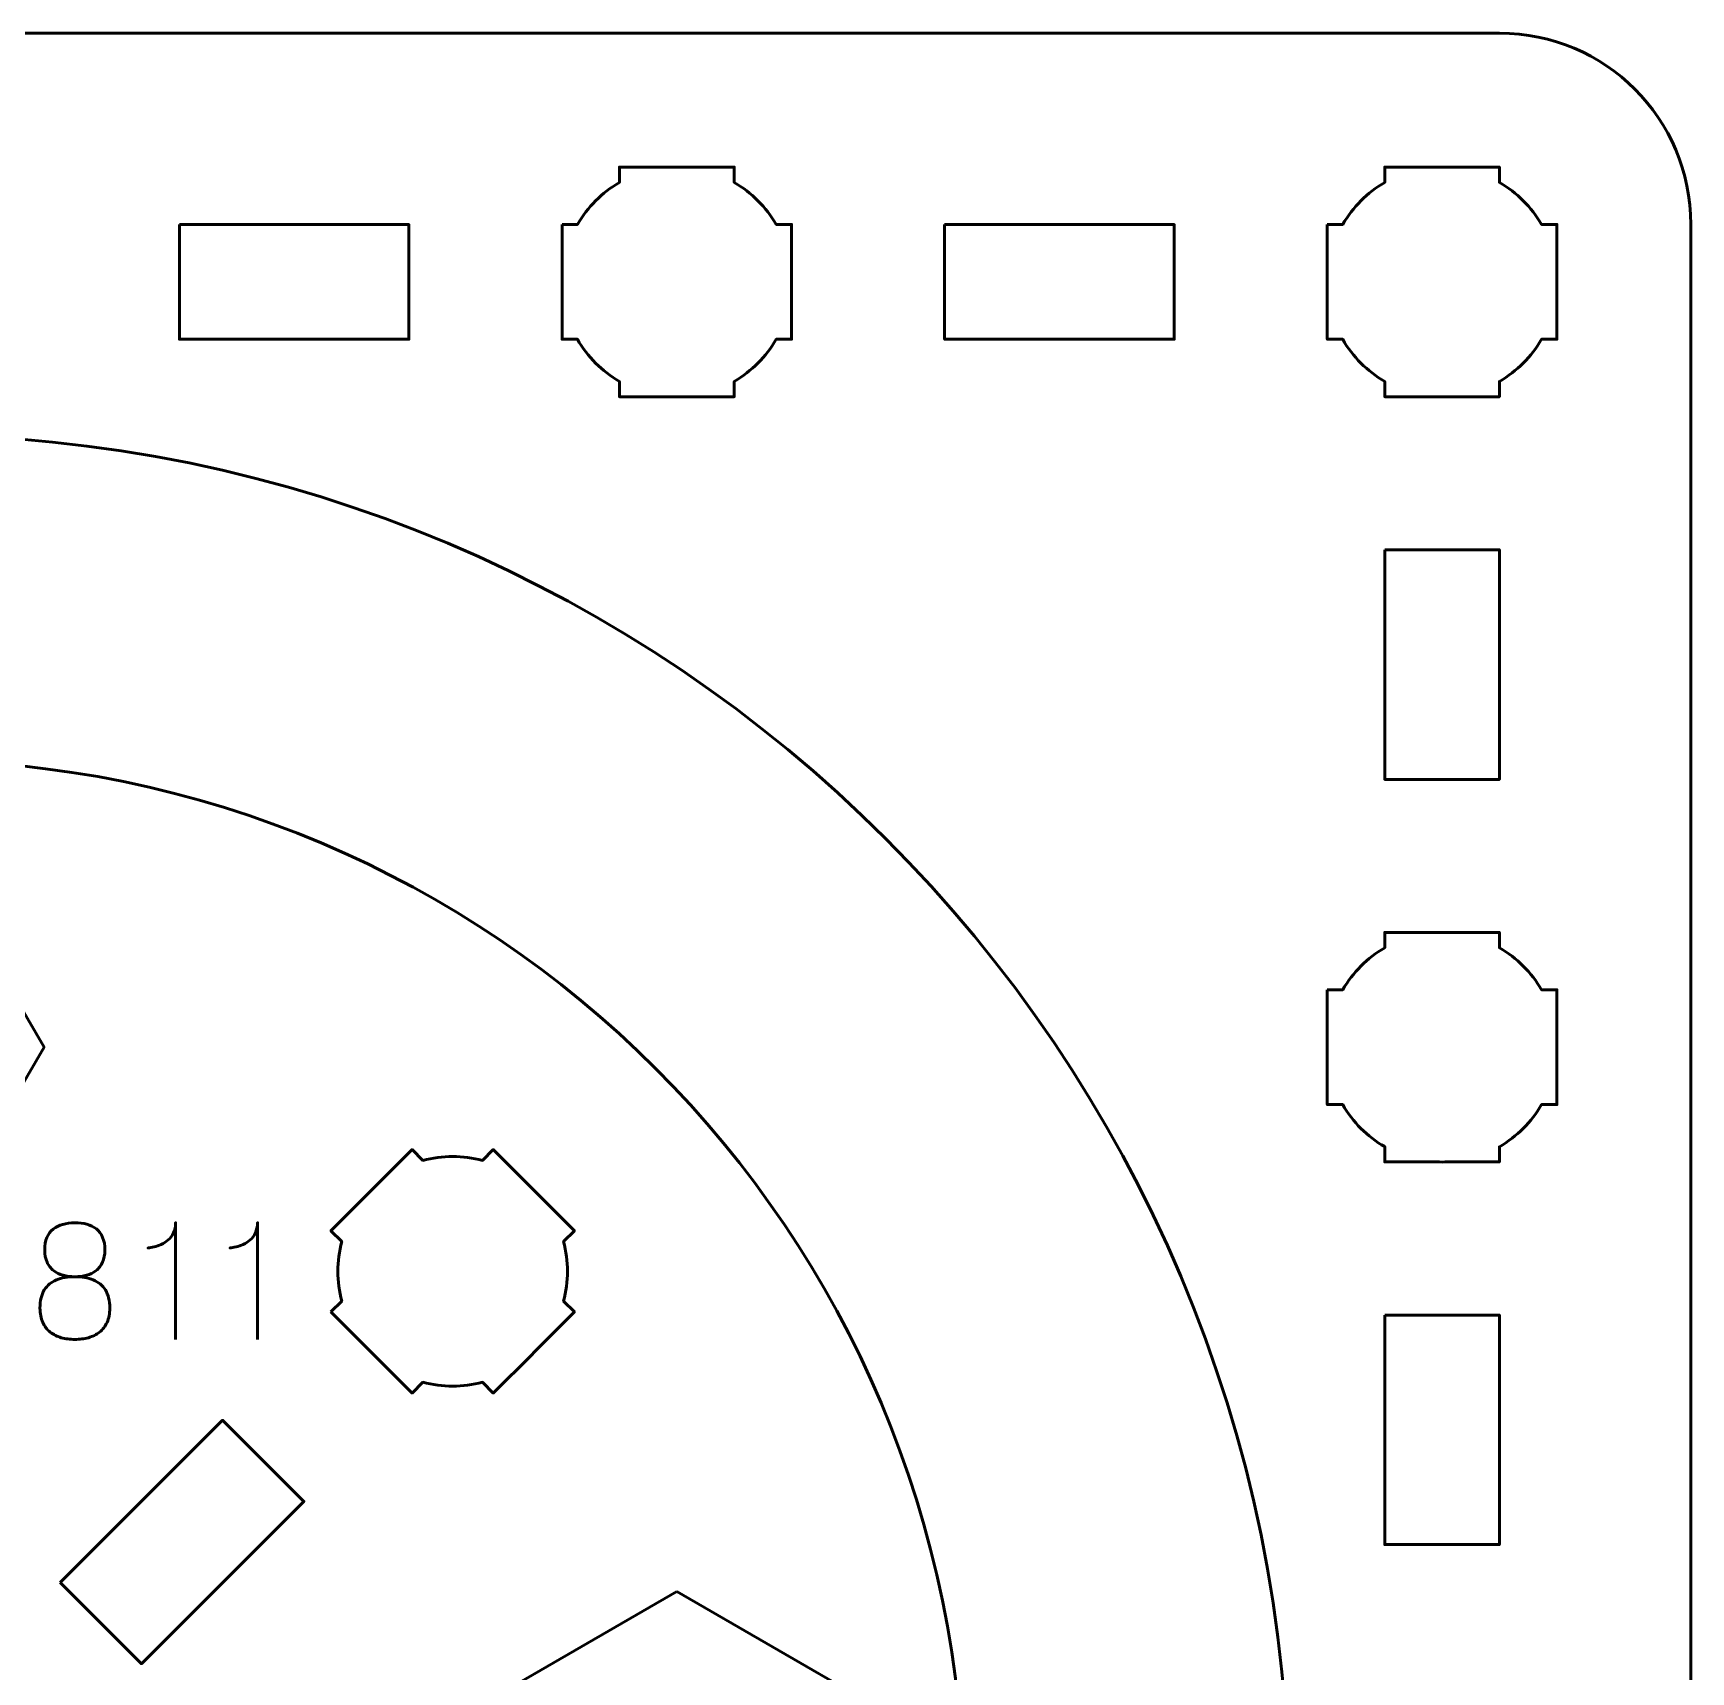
# Model space of a CAD drawing. Header units: centimetres. Extents: x -35.2 to 14.2, y -19.5 to -10.2.
# Drawn here: x -0.182 to 4.15, y -14.482 to -10.2 of the extents above; entities that cross this region are included whole.
import ezdxf

# ---------------------------------------------------------------- set-up
doc = ezdxf.new("R2010")
doc.units = ezdxf.units.CM
doc.header["$MEASUREMENT"] = 0
doc.layers.add('Layer 1', color=7, linetype='Continuous')

msp = doc.modelspace()

# ---------------------------------------------------------------- linework, layer by layer
at = {"layer": 'Layer 1', "lineweight": 53}
for centre, major_axis in [((-0.50001, -14.85001), (0, 3.6)), ((-0.50001, -14.85), (0, 2.75))]:
    msp.add_ellipse(centre, major_axis=major_axis, ratio=1, dxfattribs=at)
for points, knots in [([(-4.64995, -10.19995), (-4.64995, -10.19995), (3.64995, -10.19995), (3.64995, -10.19995), (3.64995, -10.19995), (3.92695, -10.19995), (4.15005, -10.42305), (4.15005, -10.70005), (4.15005, -10.70005), (4.15005, -10.70005), (4.15005, -18.99995), (4.15005, -18.99995), (4.15005, -18.99995), (4.15005, -19.27695), (3.92695, -19.50005), (3.64995, -19.50005), (3.64995, -19.50005), (3.64995, -19.50005), (-4.64995, -19.50005), (-4.64995, -19.50005), (-4.64995, -19.50005), (-4.92695, -19.50005), (-5.15005, -19.27695), (-5.15005, -18.99995), (-5.15005, -18.99995), (-5.15005, -18.99995), (-5.15005, -10.70005), (-5.15005, -10.70005), (-5.15005, -10.70005), (-5.15005, -10.42305), (-4.92695, -10.19995), (-4.64995, -10.19995)], [0, 0, 0, 0, 0.125, 0.125, 0.125, 0.125, 0.25, 0.25, 0.25, 0.25, 0.375, 0.375, 0.375, 0.375, 0.5, 0.5, 0.5, 0.5, 0.625, 0.625, 0.625, 0.625, 0.75, 0.75, 0.75, 0.75, 0.875, 0.875, 0.875, 0.875, 1, 1, 1, 1]), ([(1.19999, -10.69997), (1.19999, -10.69997), (1.24019, -10.69997), (1.24019, -10.69997), (1.24019, -10.69997), (1.26652, -10.65445), (1.30448, -10.61652), (1.34999, -10.59019), (1.34999, -10.59019), (1.34999, -10.59019), (1.34999, -10.54997), (1.34999, -10.54997), (1.34999, -10.54997), (1.34999, -10.54997), (1.64999, -10.54997), (1.64999, -10.54997), (1.64999, -10.54997), (1.64999, -10.54997), (1.64999, -10.59016), (1.64999, -10.59016), (1.64999, -10.59016), (1.69552, -10.61649), (1.73351, -10.65444), (1.75987, -10.69997), (1.75987, -10.69997), (1.75987, -10.69997), (1.79999, -10.69997), (1.79999, -10.69997), (1.79999, -10.69997), (1.79999, -10.69997), (1.79999, -10.84539), (1.79999, -10.84539), (1.79999, -10.84539), (1.79999, -10.84539), (1.80005, -10.85004), (1.80005, -10.85004), (1.80005, -10.85004), (1.80005, -10.85004), (1.79999, -10.85468), (1.79999, -10.85468), (1.79999, -10.85468), (1.79999, -10.85468), (1.79999, -10.99997), (1.79999, -10.99997), (1.79999, -10.99997), (1.79999, -10.99997), (1.75992, -10.99997), (1.75992, -10.99997), (1.75992, -10.99997), (1.73357, -11.04554), (1.69557, -11.08355), (1.64999, -11.10991), (1.64999, -11.10991), (1.64999, -11.10991), (1.64999, -11.14997), (1.64999, -11.14997), (1.64999, -11.14997), (1.64999, -11.14997), (1.50671, -11.14997), (1.50671, -11.14997), (1.50671, -11.14997), (1.50671, -11.14997), (1.50004, -11.15005), (1.50004, -11.15005), (1.50004, -11.15005), (1.50004, -11.15005), (1.49336, -11.14997), (1.49336, -11.14997), (1.49336, -11.14997), (1.49336, -11.14997), (1.34999, -11.14997), (1.34999, -11.14997), (1.34999, -11.14997), (1.34999, -11.14997), (1.34999, -11.10987), (1.34999, -11.10987), (1.34999, -11.10987), (1.30445, -11.08351), (1.26647, -11.04552), (1.24014, -10.99997), (1.24014, -10.99997), (1.24014, -10.99997), (1.19999, -10.99997), (1.19999, -10.99997), (1.19999, -10.99997), (1.19999, -10.99997), (1.19999, -10.69997), (1.19999, -10.69997)], [0, 0, 0, 0, 0.0454545, 0.0454545, 0.0454545, 0.0454545, 0.0909091, 0.0909091, 0.0909091, 0.0909091, 0.1363636, 0.1363636, 0.1363636, 0.1363636, 0.1818182, 0.1818182, 0.1818182, 0.1818182, 0.2272727, 0.2272727, 0.2272727, 0.2272727, 0.2727273, 0.2727273, 0.2727273, 0.2727273, 0.3181818, 0.3181818, 0.3181818, 0.3181818, 0.3636364, 0.3636364, 0.3636364, 0.3636364, 0.4090909, 0.4090909, 0.4090909, 0.4090909, 0.4545455, 0.4545455, 0.4545455, 0.4545455, 0.5, 0.5, 0.5, 0.5, 0.5454545, 0.5454545, 0.5454545, 0.5454545, 0.5909091, 0.5909091, 0.5909091, 0.5909091, 0.6363636, 0.6363636, 0.6363636, 0.6363636, 0.6818182, 0.6818182, 0.6818182, 0.6818182, 0.7272727, 0.7272727, 0.7272727, 0.7272727, 0.7727273, 0.7727273, 0.7727273, 0.7727273, 0.8181818, 0.8181818, 0.8181818, 0.8181818, 0.8636364, 0.8636364, 0.8636364, 0.8636364, 0.9090909, 0.9090909, 0.9090909, 0.9090909, 0.9545455, 0.9545455, 0.9545455, 0.9545455, 1, 1, 1, 1]), ([(3.19999, -10.69997), (3.19999, -10.69997), (3.24019, -10.69997), (3.24019, -10.69997), (3.24019, -10.69997), (3.26652, -10.65445), (3.30448, -10.61652), (3.34999, -10.59019), (3.34999, -10.59019), (3.34999, -10.59019), (3.34999, -10.54997), (3.34999, -10.54997), (3.34999, -10.54997), (3.34999, -10.54997), (3.64999, -10.54997), (3.64999, -10.54997), (3.64999, -10.54997), (3.64999, -10.54997), (3.64999, -10.59016), (3.64999, -10.59016), (3.64999, -10.59016), (3.69552, -10.61649), (3.73351, -10.65444), (3.75987, -10.69997), (3.75987, -10.69997), (3.75987, -10.69997), (3.79999, -10.69997), (3.79999, -10.69997), (3.79999, -10.69997), (3.79999, -10.69997), (3.79999, -10.84539), (3.79999, -10.84539), (3.79999, -10.84539), (3.79999, -10.84539), (3.80005, -10.85004), (3.80005, -10.85004), (3.80005, -10.85004), (3.80005, -10.85004), (3.79999, -10.85468), (3.79999, -10.85468), (3.79999, -10.85468), (3.79999, -10.85468), (3.79999, -10.99997), (3.79999, -10.99997), (3.79999, -10.99997), (3.79999, -10.99997), (3.75992, -10.99997), (3.75992, -10.99997), (3.75992, -10.99997), (3.73357, -11.04554), (3.69557, -11.08355), (3.64999, -11.10991), (3.64999, -11.10991), (3.64999, -11.10991), (3.64999, -11.14997), (3.64999, -11.14997), (3.64999, -11.14997), (3.64999, -11.14997), (3.50671, -11.14997), (3.50671, -11.14997), (3.50671, -11.14997), (3.50671, -11.14997), (3.50004, -11.15005), (3.50004, -11.15005), (3.50004, -11.15005), (3.50004, -11.15005), (3.49336, -11.14997), (3.49336, -11.14997), (3.49336, -11.14997), (3.49336, -11.14997), (3.34999, -11.14997), (3.34999, -11.14997), (3.34999, -11.14997), (3.34999, -11.14997), (3.34999, -11.10987), (3.34999, -11.10987), (3.34999, -11.10987), (3.30445, -11.08351), (3.26647, -11.04552), (3.24014, -10.99997), (3.24014, -10.99997), (3.24014, -10.99997), (3.19999, -10.99997), (3.19999, -10.99997), (3.19999, -10.99997), (3.19999, -10.99997), (3.19999, -10.69997), (3.19999, -10.69997)], [0, 0, 0, 0, 0.0454545, 0.0454545, 0.0454545, 0.0454545, 0.0909091, 0.0909091, 0.0909091, 0.0909091, 0.1363636, 0.1363636, 0.1363636, 0.1363636, 0.1818182, 0.1818182, 0.1818182, 0.1818182, 0.2272727, 0.2272727, 0.2272727, 0.2272727, 0.2727273, 0.2727273, 0.2727273, 0.2727273, 0.3181818, 0.3181818, 0.3181818, 0.3181818, 0.3636364, 0.3636364, 0.3636364, 0.3636364, 0.4090909, 0.4090909, 0.4090909, 0.4090909, 0.4545455, 0.4545455, 0.4545455, 0.4545455, 0.5, 0.5, 0.5, 0.5, 0.5454545, 0.5454545, 0.5454545, 0.5454545, 0.5909091, 0.5909091, 0.5909091, 0.5909091, 0.6363636, 0.6363636, 0.6363636, 0.6363636, 0.6818182, 0.6818182, 0.6818182, 0.6818182, 0.7272727, 0.7272727, 0.7272727, 0.7272727, 0.7727273, 0.7727273, 0.7727273, 0.7727273, 0.8181818, 0.8181818, 0.8181818, 0.8181818, 0.8636364, 0.8636364, 0.8636364, 0.8636364, 0.9090909, 0.9090909, 0.9090909, 0.9090909, 0.9545455, 0.9545455, 0.9545455, 0.9545455, 1, 1, 1, 1]), ([(0.20003, -10.70005), (0.20003, -10.70005), (0.80003, -10.70005), (0.80003, -10.70005), (0.80003, -10.70005), (0.80003, -10.70005), (0.80003, -11.00005), (0.80003, -11.00005), (0.80003, -11.00005), (0.80003, -11.00005), (0.20003, -11.00005), (0.20003, -11.00005), (0.20003, -11.00005), (0.20003, -11.00005), (0.20003, -10.70005), (0.20003, -10.70005)], [0, 0, 0, 0, 0.25, 0.25, 0.25, 0.25, 0.5, 0.5, 0.5, 0.5, 0.75, 0.75, 0.75, 0.75, 1, 1, 1, 1]), ([(2.2, -10.70005), (2.2, -10.70005), (2.8, -10.70005), (2.8, -10.70005), (2.8, -10.70005), (2.8, -10.70005), (2.8, -11.00005), (2.8, -11.00005), (2.8, -11.00005), (2.8, -11.00005), (2.2, -11.00005), (2.2, -11.00005), (2.2, -11.00005), (2.2, -11.00005), (2.2, -10.70005), (2.2, -10.70005)], [0, 0, 0, 0, 0.25, 0.25, 0.25, 0.25, 0.5, 0.5, 0.5, 0.5, 0.75, 0.75, 0.75, 0.75, 1, 1, 1, 1]), ([(3.34995, -11.55), (3.34995, -11.55), (3.64995, -11.55), (3.64995, -11.55), (3.64995, -11.55), (3.64995, -11.55), (3.64995, -12.15), (3.64995, -12.15), (3.64995, -12.15), (3.64995, -12.15), (3.34995, -12.15), (3.34995, -12.15), (3.34995, -12.15), (3.34995, -12.15), (3.34995, -11.55), (3.34995, -11.55)], [0, 0, 0, 0, 0.25, 0.25, 0.25, 0.25, 0.5, 0.5, 0.5, 0.5, 0.75, 0.75, 0.75, 0.75, 1, 1, 1, 1]), ([(-0.84641, -12.84997), (-0.84641, -12.84997), (-0.7598, -12.69997), (-0.7598, -12.69997), (-0.7598, -12.69997), (-0.7598, -12.69997), (-0.6732, -12.54997), (-0.6732, -12.54997), (-0.6732, -12.54997), (-0.6732, -12.54997), (-0.5, -12.54997), (-0.5, -12.54997), (-0.5, -12.54997), (-0.5, -12.54997), (-0.3268, -12.54997), (-0.3268, -12.54997), (-0.3268, -12.54997), (-0.3268, -12.54997), (-0.2402, -12.69997), (-0.2402, -12.69997), (-0.2402, -12.69997), (-0.2402, -12.69997), (-0.15359, -12.84997), (-0.15359, -12.84997), (-0.15359, -12.84997), (-0.15359, -12.84997), (-0.2402, -12.99997), (-0.2402, -12.99997), (-0.2402, -12.99997), (-0.2402, -12.99997), (-0.3268, -13.14997), (-0.3268, -13.14997), (-0.3268, -13.14997), (-0.3268, -13.14997), (-0.5, -13.14997), (-0.5, -13.14997), (-0.5, -13.14997), (-0.5, -13.14997), (-0.6732, -13.14997), (-0.6732, -13.14997), (-0.6732, -13.14997), (-0.6732, -13.14997), (-0.7598, -12.99997), (-0.7598, -12.99997), (-0.7598, -12.99997), (-0.7598, -12.99997), (-0.84641, -12.84997), (-0.84641, -12.84997)], [0, 0, 0, 0, 0.0833333, 0.0833333, 0.0833333, 0.0833333, 0.1666667, 0.1666667, 0.1666667, 0.1666667, 0.25, 0.25, 0.25, 0.25, 0.3333333, 0.3333333, 0.3333333, 0.3333333, 0.4166667, 0.4166667, 0.4166667, 0.4166667, 0.5, 0.5, 0.5, 0.5, 0.5833333, 0.5833333, 0.5833333, 0.5833333, 0.6666667, 0.6666667, 0.6666667, 0.6666667, 0.75, 0.75, 0.75, 0.75, 0.8333333, 0.8333333, 0.8333333, 0.8333333, 0.9166667, 0.9166667, 0.9166667, 0.9166667, 1, 1, 1, 1]), ([(3.19999, -12.69997), (3.19999, -12.69997), (3.24019, -12.69997), (3.24019, -12.69997), (3.24019, -12.69997), (3.26652, -12.65445), (3.30448, -12.61652), (3.34999, -12.59019), (3.34999, -12.59019), (3.34999, -12.59019), (3.34999, -12.54997), (3.34999, -12.54997), (3.34999, -12.54997), (3.34999, -12.54997), (3.64999, -12.54997), (3.64999, -12.54997), (3.64999, -12.54997), (3.64999, -12.54997), (3.64999, -12.59016), (3.64999, -12.59016), (3.64999, -12.59016), (3.69552, -12.61649), (3.73351, -12.65444), (3.75987, -12.69997), (3.75987, -12.69997), (3.75987, -12.69997), (3.79999, -12.69997), (3.79999, -12.69997), (3.79999, -12.69997), (3.79999, -12.69997), (3.79999, -12.84539), (3.79999, -12.84539), (3.79999, -12.84539), (3.79999, -12.84539), (3.80005, -12.85004), (3.80005, -12.85004), (3.80005, -12.85004), (3.80005, -12.85004), (3.79999, -12.85468), (3.79999, -12.85468), (3.79999, -12.85468), (3.79999, -12.85468), (3.79999, -12.99997), (3.79999, -12.99997), (3.79999, -12.99997), (3.79999, -12.99997), (3.75992, -12.99997), (3.75992, -12.99997), (3.75992, -12.99997), (3.73357, -13.04554), (3.69557, -13.08355), (3.64999, -13.10991), (3.64999, -13.10991), (3.64999, -13.10991), (3.64999, -13.14997), (3.64999, -13.14997), (3.64999, -13.14997), (3.64999, -13.14997), (3.50671, -13.14997), (3.50671, -13.14997), (3.50671, -13.14997), (3.50671, -13.14997), (3.50004, -13.15005), (3.50004, -13.15005), (3.50004, -13.15005), (3.50004, -13.15005), (3.49336, -13.14997), (3.49336, -13.14997), (3.49336, -13.14997), (3.49336, -13.14997), (3.34999, -13.14997), (3.34999, -13.14997), (3.34999, -13.14997), (3.34999, -13.14997), (3.34999, -13.10987), (3.34999, -13.10987), (3.34999, -13.10987), (3.30445, -13.08351), (3.26647, -13.04552), (3.24014, -12.99997), (3.24014, -12.99997), (3.24014, -12.99997), (3.19999, -12.99997), (3.19999, -12.99997), (3.19999, -12.99997), (3.19999, -12.99997), (3.19999, -12.69997), (3.19999, -12.69997)], [0, 0, 0, 0, 0.0454545, 0.0454545, 0.0454545, 0.0454545, 0.0909091, 0.0909091, 0.0909091, 0.0909091, 0.1363636, 0.1363636, 0.1363636, 0.1363636, 0.1818182, 0.1818182, 0.1818182, 0.1818182, 0.2272727, 0.2272727, 0.2272727, 0.2272727, 0.2727273, 0.2727273, 0.2727273, 0.2727273, 0.3181818, 0.3181818, 0.3181818, 0.3181818, 0.3636364, 0.3636364, 0.3636364, 0.3636364, 0.4090909, 0.4090909, 0.4090909, 0.4090909, 0.4545455, 0.4545455, 0.4545455, 0.4545455, 0.5, 0.5, 0.5, 0.5, 0.5454545, 0.5454545, 0.5454545, 0.5454545, 0.5909091, 0.5909091, 0.5909091, 0.5909091, 0.6363636, 0.6363636, 0.6363636, 0.6363636, 0.6818182, 0.6818182, 0.6818182, 0.6818182, 0.7272727, 0.7272727, 0.7272727, 0.7272727, 0.7727273, 0.7727273, 0.7727273, 0.7727273, 0.8181818, 0.8181818, 0.8181818, 0.8181818, 0.8636364, 0.8636364, 0.8636364, 0.8636364, 0.9090909, 0.9090909, 0.9090909, 0.9090909, 0.9545455, 0.9545455, 0.9545455, 0.9545455, 1, 1, 1, 1]), ([(0.59599, -13.54184), (0.59599, -13.54184), (0.62442, -13.51342), (0.62442, -13.51342), (0.62442, -13.51342), (0.61085, -13.46261), (0.61087, -13.40895), (0.62443, -13.35815), (0.62443, -13.35815), (0.62443, -13.35815), (0.59599, -13.32971), (0.59599, -13.32971), (0.59599, -13.32971), (0.59599, -13.32971), (0.80813, -13.11758), (0.80813, -13.11758), (0.80813, -13.11758), (0.80813, -13.11758), (0.83654, -13.146), (0.83654, -13.146), (0.83654, -13.146), (0.88736, -13.13242), (0.94105, -13.13239), (0.99189, -13.14595), (0.99189, -13.14595), (0.99189, -13.14595), (1.02026, -13.11758), (1.02026, -13.11758), (1.02026, -13.11758), (1.02026, -13.11758), (1.12308, -13.22041), (1.12308, -13.22041), (1.12308, -13.22041), (1.12308, -13.22041), (1.12642, -13.22365), (1.12642, -13.22365), (1.12642, -13.22365), (1.12642, -13.22365), (1.12965, -13.22697), (1.12965, -13.22697), (1.12965, -13.22697), (1.12965, -13.22697), (1.23239, -13.32971), (1.23239, -13.32971), (1.23239, -13.32971), (1.23239, -13.32971), (1.20406, -13.35804), (1.20406, -13.35804), (1.20406, -13.35804), (1.21765, -13.4089), (1.21765, -13.46265), (1.20406, -13.51352), (1.20406, -13.51352), (1.20406, -13.51352), (1.23239, -13.54184), (1.23239, -13.54184), (1.23239, -13.54184), (1.23239, -13.54184), (1.13107, -13.64316), (1.13107, -13.64316), (1.13107, -13.64316), (1.13107, -13.64316), (1.12642, -13.64793), (1.12642, -13.64793), (1.12642, -13.64793), (1.12642, -13.64793), (1.12164, -13.6526), (1.12164, -13.6526), (1.12164, -13.6526), (1.12164, -13.6526), (1.02026, -13.75397), (1.02026, -13.75397), (1.02026, -13.75397), (1.02026, -13.75397), (0.9919, -13.72562), (0.9919, -13.72562), (0.9919, -13.72562), (0.94106, -13.73918), (0.88734, -13.73917), (0.83652, -13.72558), (0.83652, -13.72558), (0.83652, -13.72558), (0.80813, -13.75397), (0.80813, -13.75397), (0.80813, -13.75397), (0.80813, -13.75397), (0.59599, -13.54184), (0.59599, -13.54184)], [0, 0, 0, 0, 0.0454545, 0.0454545, 0.0454545, 0.0454545, 0.0909091, 0.0909091, 0.0909091, 0.0909091, 0.1363636, 0.1363636, 0.1363636, 0.1363636, 0.1818182, 0.1818182, 0.1818182, 0.1818182, 0.2272727, 0.2272727, 0.2272727, 0.2272727, 0.2727273, 0.2727273, 0.2727273, 0.2727273, 0.3181818, 0.3181818, 0.3181818, 0.3181818, 0.3636364, 0.3636364, 0.3636364, 0.3636364, 0.4090909, 0.4090909, 0.4090909, 0.4090909, 0.4545455, 0.4545455, 0.4545455, 0.4545455, 0.5, 0.5, 0.5, 0.5, 0.5454545, 0.5454545, 0.5454545, 0.5454545, 0.5909091, 0.5909091, 0.5909091, 0.5909091, 0.6363636, 0.6363636, 0.6363636, 0.6363636, 0.6818182, 0.6818182, 0.6818182, 0.6818182, 0.7272727, 0.7272727, 0.7272727, 0.7272727, 0.7727273, 0.7727273, 0.7727273, 0.7727273, 0.8181818, 0.8181818, 0.8181818, 0.8181818, 0.8636364, 0.8636364, 0.8636364, 0.8636364, 0.9090909, 0.9090909, 0.9090909, 0.9090909, 0.9545455, 0.9545455, 0.9545455, 0.9545455, 1, 1, 1, 1]), ([(3.34995, -13.54996), (3.34995, -13.54996), (3.64995, -13.54996), (3.64995, -13.54996), (3.64995, -13.54996), (3.64995, -13.54996), (3.64995, -14.14997), (3.64995, -14.14997), (3.64995, -14.14997), (3.64995, -14.14997), (3.34995, -14.14997), (3.34995, -14.14997), (3.34995, -14.14997), (3.34995, -14.14997), (3.34995, -13.54996), (3.34995, -13.54996)], [0, 0, 0, 0, 0.25, 0.25, 0.25, 0.25, 0.5, 0.5, 0.5, 0.5, 0.75, 0.75, 0.75, 0.75, 1, 1, 1, 1]), ([(-0.11113, -14.24901), (-0.11113, -14.24901), (0.31314, -13.82474), (0.31314, -13.82474), (0.31314, -13.82474), (0.31314, -13.82474), (0.52527, -14.03687), (0.52527, -14.03687), (0.52527, -14.03687), (0.52527, -14.03687), (0.101, -14.46114), (0.101, -14.46114), (0.101, -14.46114), (0.101, -14.46114), (-0.11113, -14.24901), (-0.11113, -14.24901)], [0, 0, 0, 0, 0.25, 0.25, 0.25, 0.25, 0.5, 0.5, 0.5, 0.5, 0.75, 0.75, 0.75, 0.75, 1, 1, 1, 1]), ([(1.5, -14.27263), (1.5, -14.27263), (1.75, -14.41697), (1.75, -14.41697), (1.75, -14.41697), (1.75, -14.41697), (2, -14.56131), (2, -14.56131), (2, -14.56131), (2, -14.56131), (2, -14.84999), (2, -14.84999), (2, -14.84999), (2, -14.84999), (2, -15.13867), (2, -15.13867), (2, -15.13867), (2, -15.13867), (1.75, -15.28301), (1.75, -15.28301), (1.75, -15.28301), (1.75, -15.28301), (1.5, -15.42735), (1.5, -15.42735), (1.5, -15.42735), (1.5, -15.42735), (1.25, -15.28301), (1.25, -15.28301), (1.25, -15.28301), (1.25, -15.28301), (1, -15.13867), (1, -15.13867), (1, -15.13867), (1, -15.13867), (1, -14.84999), (1, -14.84999), (1, -14.84999), (1, -14.84999), (1, -14.56131), (1, -14.56131), (1, -14.56131), (1, -14.56131), (1.25, -14.41697), (1.25, -14.41697), (1.25, -14.41697), (1.25, -14.41697), (1.5, -14.27263), (1.5, -14.27263)], [0, 0, 0, 0, 0.0833333, 0.0833333, 0.0833333, 0.0833333, 0.1666667, 0.1666667, 0.1666667, 0.1666667, 0.25, 0.25, 0.25, 0.25, 0.3333333, 0.3333333, 0.3333333, 0.3333333, 0.4166667, 0.4166667, 0.4166667, 0.4166667, 0.5, 0.5, 0.5, 0.5, 0.5833333, 0.5833333, 0.5833333, 0.5833333, 0.6666667, 0.6666667, 0.6666667, 0.6666667, 0.75, 0.75, 0.75, 0.75, 0.8333333, 0.8333333, 0.8333333, 0.8333333, 0.9166667, 0.9166667, 0.9166667, 0.9166667, 1, 1, 1, 1])]:
    msp.add_open_spline(points, degree=3, knots=knots, dxfattribs=at)
at = {"layer": 'Layer 1', "color": 5, "lineweight": 53}
for points, knots in [([(-0.07328, -13.44982), (-0.06242, -13.44982), (-0.05226, -13.44855), (-0.04273, -13.44601), (-0.04273, -13.44601), (-0.03328, -13.4434), (-0.02495, -13.43931), (-0.01769, -13.43373), (-0.01769, -13.43373), (-0.01049, -13.42816), (-0.00485, -13.42089), (-0.00075, -13.41193), (-0.00075, -13.41193), (0.00334, -13.40304), (0.00538, -13.39225), (0.00545, -13.37955), (0.00545, -13.37955), (0.00538, -13.36685), (0.00341, -13.35598), (-0.00047, -13.34695), (-0.00047, -13.34695), (-0.00435, -13.33792), (-0.00986, -13.33051), (-0.01691, -13.3248), (-0.01691, -13.3248), (-0.02397, -13.31915), (-0.03229, -13.31499), (-0.04189, -13.31238), (-0.04189, -13.31238), (-0.05141, -13.30977), (-0.06193, -13.30864), (-0.07328, -13.30885), (-0.07328, -13.30885), (-0.08464, -13.30899), (-0.09516, -13.31048), (-0.10468, -13.31309), (-0.10468, -13.31309), (-0.11428, -13.31577), (-0.1226, -13.31986), (-0.12966, -13.32543), (-0.12966, -13.32543), (-0.13671, -13.33101), (-0.14222, -13.33827), (-0.1461, -13.34716), (-0.1461, -13.34716), (-0.14998, -13.35612), (-0.15195, -13.36685), (-0.15202, -13.37955), (-0.15202, -13.37955), (-0.15195, -13.39225), (-0.14991, -13.40304), (-0.14581, -13.41193), (-0.14581, -13.41193), (-0.14172, -13.42089), (-0.13608, -13.42816), (-0.12881, -13.43373), (-0.12881, -13.43373), (-0.12161, -13.43931), (-0.11329, -13.4434), (-0.10383, -13.44601), (-0.10383, -13.44601), (-0.09431, -13.44855), (-0.08415, -13.44982), (-0.07328, -13.44982)], [0, 0, 0, 0, 0.0625, 0.0625, 0.0625, 0.0625, 0.125, 0.125, 0.125, 0.125, 0.1875, 0.1875, 0.1875, 0.1875, 0.25, 0.25, 0.25, 0.25, 0.3125, 0.3125, 0.3125, 0.3125, 0.375, 0.375, 0.375, 0.375, 0.4375, 0.4375, 0.4375, 0.4375, 0.5, 0.5, 0.5, 0.5, 0.5625, 0.5625, 0.5625, 0.5625, 0.625, 0.625, 0.625, 0.625, 0.6875, 0.6875, 0.6875, 0.6875, 0.75, 0.75, 0.75, 0.75, 0.8125, 0.8125, 0.8125, 0.8125, 0.875, 0.875, 0.875, 0.875, 0.9375, 0.9375, 0.9375, 0.9375, 1, 1, 1, 1]), ([(-0.07328, -13.44982), (-0.06242, -13.44982), (-0.05226, -13.44855), (-0.04273, -13.44601), (-0.04273, -13.44601), (-0.03328, -13.4434), (-0.02495, -13.43931), (-0.01769, -13.43373), (-0.01769, -13.43373), (-0.01049, -13.42816), (-0.00485, -13.42089), (-0.00075, -13.41193), (-0.00075, -13.41193), (0.00334, -13.40304), (0.00538, -13.39225), (0.00545, -13.37955), (0.00545, -13.37955), (0.00538, -13.36685), (0.00341, -13.35598), (-0.00047, -13.34695), (-0.00047, -13.34695), (-0.00435, -13.33792), (-0.00986, -13.33051), (-0.01691, -13.3248), (-0.01691, -13.3248), (-0.02397, -13.31915), (-0.03229, -13.31499), (-0.04189, -13.31238), (-0.04189, -13.31238), (-0.05141, -13.30977), (-0.06193, -13.30864), (-0.07328, -13.30885), (-0.07328, -13.30885), (-0.08464, -13.30899), (-0.09516, -13.31048), (-0.10468, -13.31309), (-0.10468, -13.31309), (-0.11428, -13.31577), (-0.1226, -13.31986), (-0.12966, -13.32543), (-0.12966, -13.32543), (-0.13671, -13.33101), (-0.14222, -13.33827), (-0.1461, -13.34716), (-0.1461, -13.34716), (-0.14998, -13.35612), (-0.15195, -13.36685), (-0.15202, -13.37955), (-0.15202, -13.37955), (-0.15195, -13.39225), (-0.14991, -13.40304), (-0.14581, -13.41193), (-0.14581, -13.41193), (-0.14172, -13.42089), (-0.13608, -13.42816), (-0.12881, -13.43373), (-0.12881, -13.43373), (-0.12161, -13.43931), (-0.11329, -13.4434), (-0.10383, -13.44601), (-0.10383, -13.44601), (-0.09431, -13.44855), (-0.08415, -13.44982), (-0.07328, -13.44982)], [0, 0, 0, 0, 0.0625, 0.0625, 0.0625, 0.0625, 0.125, 0.125, 0.125, 0.125, 0.1875, 0.1875, 0.1875, 0.1875, 0.25, 0.25, 0.25, 0.25, 0.3125, 0.3125, 0.3125, 0.3125, 0.375, 0.375, 0.375, 0.375, 0.4375, 0.4375, 0.4375, 0.4375, 0.5, 0.5, 0.5, 0.5, 0.5625, 0.5625, 0.5625, 0.5625, 0.625, 0.625, 0.625, 0.625, 0.6875, 0.6875, 0.6875, 0.6875, 0.75, 0.75, 0.75, 0.75, 0.8125, 0.8125, 0.8125, 0.8125, 0.875, 0.875, 0.875, 0.875, 0.9375, 0.9375, 0.9375, 0.9375, 1, 1, 1, 1]), ([(0.19003, -13.61365), (0.19003, -13.61365), (0.19003, -13.30843), (0.19003, -13.30843), (0.19003, -13.30843), (0.18996, -13.3188), (0.18812, -13.32769), (0.18459, -13.3351), (0.18459, -13.3351), (0.18114, -13.34258), (0.17655, -13.34872), (0.17091, -13.35365), (0.17091, -13.35365), (0.16526, -13.35859), (0.15919, -13.36254), (0.1527, -13.36551), (0.1527, -13.36551), (0.14621, -13.3684), (0.13993, -13.37059), (0.13386, -13.37193), (0.13386, -13.37193), (0.12773, -13.37334), (0.1225, -13.37419), (0.11806, -13.37447), (0.11806, -13.37447), (0.1225, -13.37419), (0.12773, -13.37334), (0.13386, -13.37193), (0.13386, -13.37193), (0.13993, -13.37059), (0.14621, -13.3684), (0.1527, -13.36551), (0.1527, -13.36551), (0.15919, -13.36254), (0.16526, -13.35859), (0.17091, -13.35365), (0.17091, -13.35365), (0.17655, -13.34872), (0.18114, -13.34258), (0.18459, -13.3351), (0.18459, -13.3351), (0.18812, -13.32769), (0.18996, -13.3188), (0.19003, -13.30843), (0.19003, -13.30843), (0.19003, -13.30843), (0.19003, -13.61365), (0.19003, -13.61365)], [0, 0, 0, 0, 0.0833333, 0.0833333, 0.0833333, 0.0833333, 0.1666667, 0.1666667, 0.1666667, 0.1666667, 0.25, 0.25, 0.25, 0.25, 0.3333333, 0.3333333, 0.3333333, 0.3333333, 0.4166667, 0.4166667, 0.4166667, 0.4166667, 0.5, 0.5, 0.5, 0.5, 0.5833333, 0.5833333, 0.5833333, 0.5833333, 0.6666667, 0.6666667, 0.6666667, 0.6666667, 0.75, 0.75, 0.75, 0.75, 0.8333333, 0.8333333, 0.8333333, 0.8333333, 0.9166667, 0.9166667, 0.9166667, 0.9166667, 1, 1, 1, 1]), ([(0.40423, -13.61365), (0.40423, -13.61365), (0.40423, -13.30843), (0.40423, -13.30843), (0.40423, -13.30843), (0.40416, -13.3188), (0.40232, -13.32769), (0.39879, -13.3351), (0.39879, -13.3351), (0.39534, -13.34258), (0.39075, -13.34872), (0.38511, -13.35365), (0.38511, -13.35365), (0.37946, -13.35859), (0.37339, -13.36254), (0.3669, -13.36551), (0.3669, -13.36551), (0.36041, -13.3684), (0.35413, -13.37059), (0.34806, -13.37193), (0.34806, -13.37193), (0.34193, -13.37334), (0.3367, -13.37419), (0.33226, -13.37447), (0.33226, -13.37447), (0.3367, -13.37419), (0.34193, -13.37334), (0.34806, -13.37193), (0.34806, -13.37193), (0.35413, -13.37059), (0.36041, -13.3684), (0.3669, -13.36551), (0.3669, -13.36551), (0.37339, -13.36254), (0.37946, -13.35859), (0.38511, -13.35365), (0.38511, -13.35365), (0.39075, -13.34872), (0.39534, -13.34258), (0.39879, -13.3351), (0.39879, -13.3351), (0.40232, -13.32769), (0.40416, -13.3188), (0.40423, -13.30843), (0.40423, -13.30843), (0.40423, -13.30843), (0.40423, -13.61365), (0.40423, -13.61365)], [0, 0, 0, 0, 0.0833333, 0.0833333, 0.0833333, 0.0833333, 0.1666667, 0.1666667, 0.1666667, 0.1666667, 0.25, 0.25, 0.25, 0.25, 0.3333333, 0.3333333, 0.3333333, 0.3333333, 0.4166667, 0.4166667, 0.4166667, 0.4166667, 0.5, 0.5, 0.5, 0.5, 0.5833333, 0.5833333, 0.5833333, 0.5833333, 0.6666667, 0.6666667, 0.6666667, 0.6666667, 0.75, 0.75, 0.75, 0.75, 0.8333333, 0.8333333, 0.8333333, 0.8333333, 0.9166667, 0.9166667, 0.9166667, 0.9166667, 1, 1, 1, 1]), ([(-0.07328, -13.61365), (-0.06058, -13.61365), (-0.04873, -13.61217), (-0.03772, -13.60906), (-0.03772, -13.60906), (-0.02672, -13.60596), (-0.01705, -13.60109), (-0.00866, -13.59446), (-0.00866, -13.59446), (-0.00033, -13.5879), (0.00623, -13.57943), (0.01096, -13.56899), (0.01096, -13.56899), (0.01569, -13.55862), (0.01808, -13.54613), (0.01815, -13.53152), (0.01815, -13.53152), (0.01801, -13.51212), (0.0142, -13.49639), (0.00665, -13.48439), (0.00665, -13.48439), (-0.00089, -13.47233), (-0.01148, -13.46358), (-0.0251, -13.45801), (-0.0251, -13.45801), (-0.03878, -13.4525), (-0.0548, -13.44975), (-0.07328, -13.44982), (-0.07328, -13.44982), (-0.0917, -13.44975), (-0.10779, -13.4525), (-0.12133, -13.45801), (-0.12133, -13.45801), (-0.13495, -13.46358), (-0.14546, -13.47233), (-0.15294, -13.48439), (-0.15294, -13.48439), (-0.16042, -13.49639), (-0.16423, -13.51212), (-0.1643, -13.53152), (-0.1643, -13.53152), (-0.16423, -13.54613), (-0.16183, -13.55862), (-0.1571, -13.56899), (-0.1571, -13.56899), (-0.15238, -13.57943), (-0.14589, -13.5879), (-0.13749, -13.59446), (-0.13749, -13.59446), (-0.12916, -13.60109), (-0.11957, -13.60596), (-0.10856, -13.60906), (-0.10856, -13.60906), (-0.09763, -13.61217), (-0.08584, -13.61365), (-0.07328, -13.61365)], [0, 0, 0, 0, 0.0714286, 0.0714286, 0.0714286, 0.0714286, 0.1428571, 0.1428571, 0.1428571, 0.1428571, 0.2142857, 0.2142857, 0.2142857, 0.2142857, 0.2857143, 0.2857143, 0.2857143, 0.2857143, 0.3571429, 0.3571429, 0.3571429, 0.3571429, 0.4285714, 0.4285714, 0.4285714, 0.4285714, 0.5, 0.5, 0.5, 0.5, 0.5714286, 0.5714286, 0.5714286, 0.5714286, 0.6428571, 0.6428571, 0.6428571, 0.6428571, 0.7142857, 0.7142857, 0.7142857, 0.7142857, 0.7857143, 0.7857143, 0.7857143, 0.7857143, 0.8571429, 0.8571429, 0.8571429, 0.8571429, 0.9285714, 0.9285714, 0.9285714, 0.9285714, 1, 1, 1, 1]), ([(-0.07328, -13.61365), (-0.06058, -13.61365), (-0.04873, -13.61217), (-0.03772, -13.60906), (-0.03772, -13.60906), (-0.02672, -13.60596), (-0.01705, -13.60109), (-0.00866, -13.59446), (-0.00866, -13.59446), (-0.00033, -13.5879), (0.00623, -13.57943), (0.01096, -13.56899), (0.01096, -13.56899), (0.01569, -13.55862), (0.01808, -13.54613), (0.01815, -13.53152), (0.01815, -13.53152), (0.01801, -13.51212), (0.0142, -13.49639), (0.00665, -13.48439), (0.00665, -13.48439), (-0.00089, -13.47233), (-0.01148, -13.46358), (-0.0251, -13.45801), (-0.0251, -13.45801), (-0.03878, -13.4525), (-0.0548, -13.44975), (-0.07328, -13.44982), (-0.07328, -13.44982), (-0.0917, -13.44975), (-0.10779, -13.4525), (-0.12133, -13.45801), (-0.12133, -13.45801), (-0.13495, -13.46358), (-0.14546, -13.47233), (-0.15294, -13.48439), (-0.15294, -13.48439), (-0.16042, -13.49639), (-0.16423, -13.51212), (-0.1643, -13.53152), (-0.1643, -13.53152), (-0.16423, -13.54613), (-0.16183, -13.55862), (-0.1571, -13.56899), (-0.1571, -13.56899), (-0.15238, -13.57943), (-0.14589, -13.5879), (-0.13749, -13.59446), (-0.13749, -13.59446), (-0.12916, -13.60109), (-0.11957, -13.60596), (-0.10856, -13.60906), (-0.10856, -13.60906), (-0.09763, -13.61217), (-0.08584, -13.61365), (-0.07328, -13.61365)], [0, 0, 0, 0, 0.0714286, 0.0714286, 0.0714286, 0.0714286, 0.1428571, 0.1428571, 0.1428571, 0.1428571, 0.2142857, 0.2142857, 0.2142857, 0.2142857, 0.2857143, 0.2857143, 0.2857143, 0.2857143, 0.3571429, 0.3571429, 0.3571429, 0.3571429, 0.4285714, 0.4285714, 0.4285714, 0.4285714, 0.5, 0.5, 0.5, 0.5, 0.5714286, 0.5714286, 0.5714286, 0.5714286, 0.6428571, 0.6428571, 0.6428571, 0.6428571, 0.7142857, 0.7142857, 0.7142857, 0.7142857, 0.7857143, 0.7857143, 0.7857143, 0.7857143, 0.8571429, 0.8571429, 0.8571429, 0.8571429, 0.9285714, 0.9285714, 0.9285714, 0.9285714, 1, 1, 1, 1])]:
    msp.add_open_spline(points, degree=3, knots=knots, dxfattribs=at)

doc.saveas('drawing.dxf')
